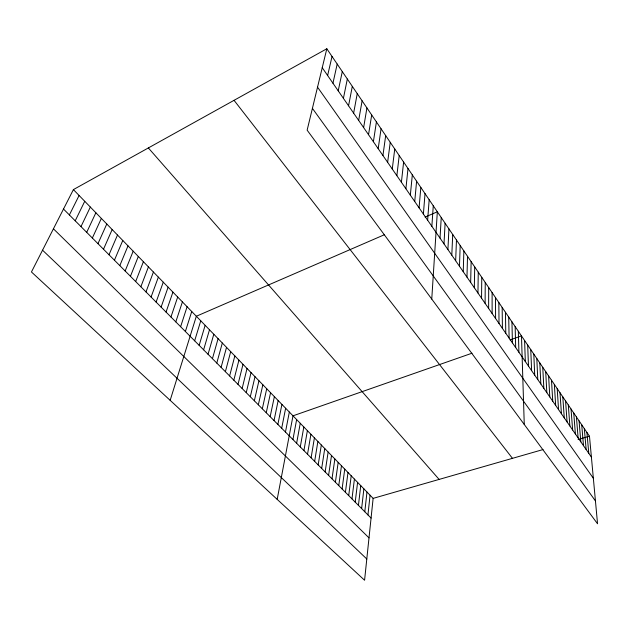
<?xml version="1.0" encoding="UTF-8"?>
<svg xmlns="http://www.w3.org/2000/svg" width="629" height="629" viewBox="0 0 629 629"><rect width="100%" height="100%" fill="white"/><g stroke="black" fill="none" stroke-linecap="round" stroke-linejoin="round"><path stroke-width="0.94" d="M488.639 308.454L488.694 287.547M485.108 303.351L485.242 282.46M481.555 298.209L481.767 277.326M477.954 293.004L478.252 272.153M474.329 287.76L474.706 266.924M470.665 282.452L471.129 261.64M466.97 277.106L467.52 256.317M463.235 271.697L463.872 250.932M459.461 266.24L460.192 245.507M455.648 260.728L456.473 240.019M451.803 255.162L452.723 234.483M447.919 249.54L448.933 228.893M443.995 243.863L445.104 223.248M440.025 238.132L441.236 217.548M431.761 299.082L437.336 211.784L425.094 217.091M431.856 226.306L433.271 205.793M427.641 220.213L429.167 199.739M423.388 214.049L425.023 193.622M419.079 207.822L420.832 187.442M414.731 201.532L416.602 181.199M410.336 195.171L412.317 174.893M73.396 189.604L373.131 498.372L364.576 580.237L31.45 271.98L73.396 189.604L326.821 48.763L589.475 436.211L597.55 523.8L307.141 130.164L326.821 48.763M405.894 188.747L408.001 168.517M367.949 514.923L370.064 495.212M364.796 511.762L366.982 492.035M401.404 182.245L403.629 162.07M361.628 508.57L363.869 488.835M396.86 175.68L399.211 155.552M358.436 505.362L360.739 485.604M355.212 502.131L357.587 482.357M392.268 169.036L394.753 148.971M351.973 498.876L354.41 479.086M348.71 495.589L351.21 475.791M345.415 492.287L347.986 472.465M387.629 162.321L390.239 142.319M342.097 488.953L344.739 469.124M338.764 485.596L341.468 465.751M382.935 155.528L385.679 135.589M335.399 482.215L338.174 462.362M332.002 478.811L334.856 458.942M378.186 148.664L381.064 128.788M328.59 475.375L331.507 455.498M325.146 471.923L328.141 452.023M373.39 141.714L376.409 121.916M321.678 468.432L324.745 448.524M318.18 464.917L321.325 445.002M368.531 134.692L371.692 114.958M314.657 461.379L317.873 441.456M311.103 457.818L314.406 437.878M307.526 454.217L310.907 434.269M363.625 127.593L366.927 107.936M303.925 450.6L307.377 430.637M358.656 120.406L362.107 100.829M300.285 446.944L303.823 426.973M296.629 443.264L300.245 423.286M353.632 113.141L357.241 93.642M292.933 439.553L296.636 419.574M277.185 499.371L292.996 415.824L472.002 353.215M285.464 432.052L289.332 412.05M348.552 105.79L352.311 86.37M281.682 428.255L285.637 408.245M277.869 424.418L281.918 404.408M343.41 98.352L347.326 79.018M274.032 420.565L278.16 400.539M270.156 416.673L274.378 396.647M338.213 90.828L342.286 71.588M266.248 412.75L270.564 392.716M332.953 83.209L337.191 64.064M262.317 408.795L266.72 388.761M258.346 404.801L262.851 384.767M254.344 400.783L258.944 380.742M327.623 75.504L332.033 56.461M250.311 396.734L255.004 376.692M246.238 392.645L251.034 372.604M242.141 388.525L247.032 368.476M238.006 384.366L242.998 364.325M233.831 380.175L238.934 360.134M229.624 375.953L234.829 355.904M225.386 371.684L230.694 351.642M221.101 367.391L226.526 347.35M216.793 363.051L222.32 343.017M212.437 358.679L218.082 338.654M208.05 354.269L213.805 334.243M203.623 349.826L209.488 329.8M199.157 345.337L205.14 325.327M194.652 340.808L200.753 320.806M170.16 400.335L196.334 316.245L384.335 234.759M185.382 331.499L191.735 311.512M180.617 326.71L187.096 306.732M175.805 321.875L182.41 301.912M170.946 316.992L177.692 297.045M166.048 312.07L172.92 292.131M161.103 307.101L168.116 287.178M156.11 302.085L163.257 282.177M151.07 297.03L158.359 277.137M145.983 291.919L153.421 272.043M140.849 286.753L148.428 266.9M135.667 281.548L143.396 261.719M130.439 276.288L138.309 256.483M125.155 270.981L133.183 251.199M119.817 265.627L128.002 245.86M114.431 260.209L122.773 240.475M108.99 254.745L117.497 235.042M103.502 249.233L112.166 229.554M97.959 243.659L106.788 224.01M92.353 238.029L101.355 218.412M86.7 232.345L95.875 212.767M80.984 226.605L90.34 207.059M75.213 220.81L84.742 201.296M69.387 214.953L79.097 195.485M510.033 339.919L521.48 335.91L524.264 424.465M373.131 498.372L543.047 449.554M578.098 439.482L589.475 436.211M42.544 250.193L366.793 558.984M53.426 228.814L369.003 537.866M63.498 209.04L371.071 518.06M148.365 147.941L439.121 479.408M234.051 100.318L512.462 458.337M312.409 108.353L595.443 500.92M317.535 87.156L593.351 478.268M322.237 67.712L591.409 457.141M586.904 432.422L588.791 453.36M584.31 428.593L586.157 449.546M581.699 424.74L583.5 445.702M579.065 420.856L580.819 441.825M576.408 416.941L578.114 437.918M573.734 412.986L575.393 433.971M571.03 409.007L572.642 430M568.309 404.99L569.874 425.99M565.565 400.94L567.083 421.949M562.798 396.86L564.26 417.868M560.007 392.74L561.422 413.756M557.192 388.588L558.552 409.613M554.353 384.405L555.666 405.43M551.491 380.183L552.749 401.216M548.606 375.922L549.809 396.954M545.697 371.629L546.837 392.661M542.756 367.305L543.849 388.337M539.8 362.933L540.83 383.965M536.812 358.53L537.779 379.562M533.801 354.08L534.713 375.112M530.758 349.598L531.607 370.63M527.692 345.077L528.478 366.102M524.602 340.517L525.325 361.541M518.335 331.271L518.925 352.279M515.159 326.585L515.686 347.585M511.951 321.859L512.415 342.852M508.719 317.087L509.113 338.08M505.457 312.275L505.779 333.252M502.162 307.416L502.414 328.385M498.844 302.518L499.017 323.471M495.487 297.572L495.589 318.518M492.106 292.579L492.13 313.509"/></g></svg>
